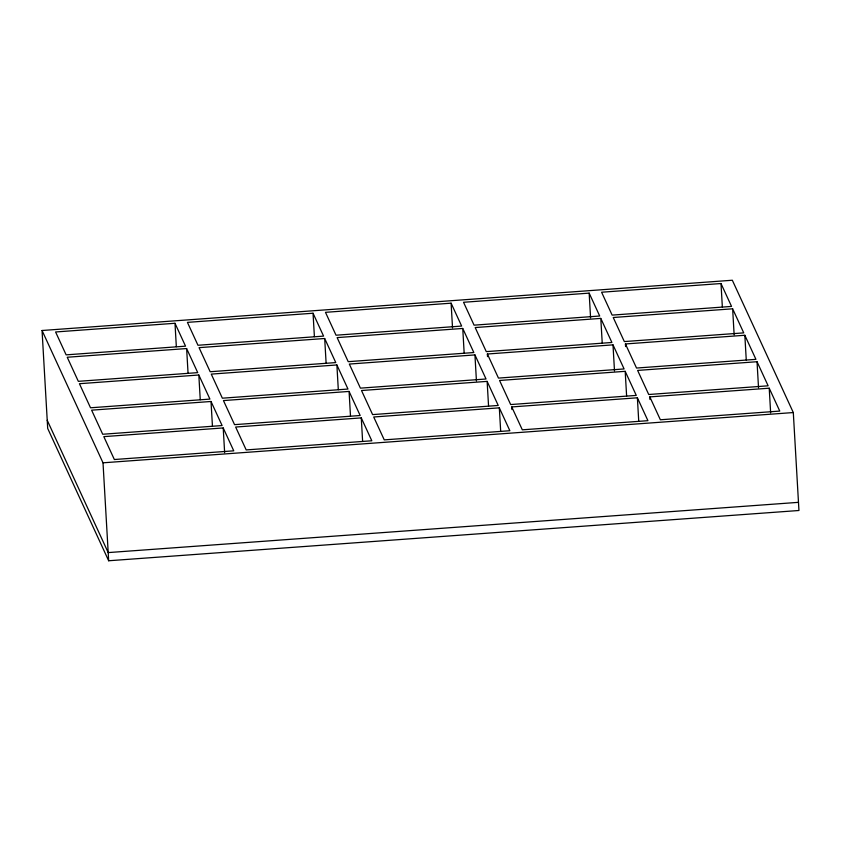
<?xml version="1.0" encoding="UTF-8"?>
<svg xmlns="http://www.w3.org/2000/svg" width="841" height="841" viewBox="0 0 841 841"><rect width="100%" height="100%" fill="white"/><g stroke="black" fill="none" stroke-linecap="round" stroke-linejoin="round"><path stroke-width="1.26" d="M42.05 330.502L732.332 280.242L793.305 412.553L798.95 510.498L108.668 560.758L47.695 428.447L42.05 330.502L103.012 462.813L108.668 560.758M174.991 323.28L55.59 331.974L66.134 354.86L185.535 346.166L174.991 323.28L176.337 346.702M313.041 313.23L187.427 322.376L197.971 345.262L323.585 336.116L313.041 313.23L314.397 336.652M451.102 303.18L325.478 312.326L336.032 335.212L461.646 326.066L451.102 303.18L452.532 327.906M589.163 293.131L463.538 302.276L474.082 325.162L599.707 316.016L589.163 293.131L590.582 317.856M721 283.533L601.599 292.226L612.143 315.112L731.544 306.418L721 283.533L722.345 306.954M186.628 348.552L67.227 357.246L78.329 381.33L197.73 372.637L186.628 348.552L188.058 373.278M324.689 338.502L199.065 347.648L210.166 371.733L335.78 362.587L324.689 338.502L326.119 363.228M462.75 328.453L337.125 337.598L348.216 361.672L473.84 352.537L462.75 328.453L464.169 353.178M600.8 318.403L475.186 327.548L486.277 351.622L611.901 342.476L600.8 318.403L602.23 343.128M732.637 308.805L613.236 317.499L624.337 341.572L743.738 332.878L732.637 308.805L734.14 334.834M198.823 375.012L79.422 383.706L90.523 407.79L209.924 399.097L198.823 375.012L200.253 399.738M336.884 364.962L211.259 374.108L222.36 398.192L347.974 389.047L336.884 364.962L338.303 389.688M474.934 354.913L349.32 364.058L360.411 388.143L486.035 378.997L474.934 354.913L476.437 380.941M487.381 354.008L612.994 344.863L624.096 368.947L498.471 378.093L487.381 354.008L487.528 356.616M625.431 343.958L744.832 335.265L755.933 359.349L636.532 368.043L625.431 343.958L625.588 346.566M211.017 401.483L91.616 410.166L102.707 434.25L222.108 425.557L211.017 401.483L212.447 426.198M349.078 391.433L223.454 400.579L234.555 424.652L360.169 415.507L349.078 391.433L350.497 416.148M487.128 381.383L361.514 390.518L372.605 414.602L498.229 405.457L487.128 381.383L488.558 406.098M625.189 371.323L499.565 380.468L510.666 404.553L636.28 395.407L625.189 371.323L626.619 396.048M757.026 361.725L637.625 370.418L648.726 394.503L768.127 385.809L757.026 361.725L758.529 387.754M223.212 427.943L103.811 436.637L114.355 459.522L233.756 450.829L223.212 427.943L224.642 452.668M361.273 417.893L235.648 427.039L246.192 449.924L371.817 440.779L361.273 417.893L362.618 441.315M499.323 407.843L373.709 416.989L384.253 439.875L509.867 430.729L499.323 407.843L500.679 431.265M511.759 406.939L637.383 397.793L647.927 420.679L522.314 429.825L511.759 406.939L511.917 409.535M649.82 396.889L769.221 388.195L779.765 411.081L660.364 419.775L649.82 396.889L649.967 399.486M103.012 462.813L793.305 412.553M798.477 502.34L108.195 552.59L47.222 420.279M769.221 388.195L770.65 412.91M744.832 335.265L746.261 359.99M637.383 397.793L638.729 421.215M612.994 344.863L614.498 370.892"/></g></svg>
